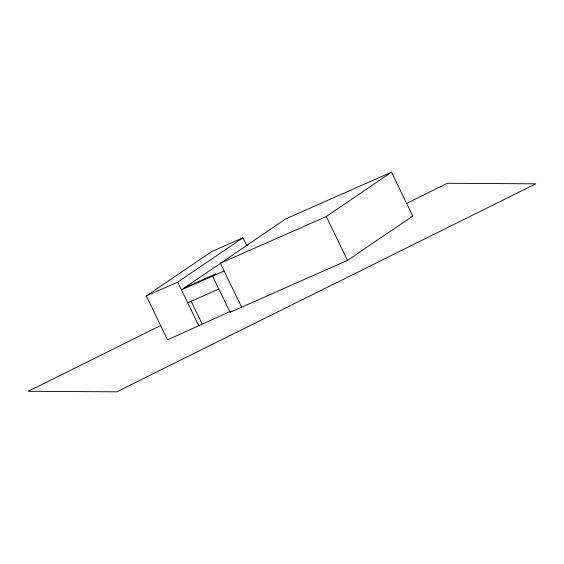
<?xml version="1.0" encoding="UTF-8"?>
<svg xmlns="http://www.w3.org/2000/svg" width="564" height="564" viewBox="0 0 564 564"><rect width="100%" height="100%" fill="white"/><g stroke="black" fill="none" stroke-linecap="round" stroke-linejoin="round"><path stroke-width="0.85" d="M229.999 311.547L167.55 339.859L146.33 295.966L211.578 251.614L242.971 237.754L246.715 245.502L248.322 244.79M146.33 295.966L177.723 282.106L242.971 237.754M241.611 307.168L220.39 263.268L326.288 216.52L391.536 172.175L412.756 216.068L347.509 260.42L230.049 312.273L212.572 276.12L215.716 273.984L184.604 287.718M230.049 312.273L231.931 310.99M160.796 325.477L28.2 391.289L116.699 391.825L535.8 183.815L447.308 183.279L406.263 203.646M391.536 172.175L285.638 218.924L181.467 289.854L224.134 271.016M187.706 302.762L218.811 289.029M410.352 217.133L412.756 216.068M326.288 216.52L347.509 260.42M191.062 301.077L202.081 323.863M177.723 282.106L198.937 325.999"/></g></svg>
